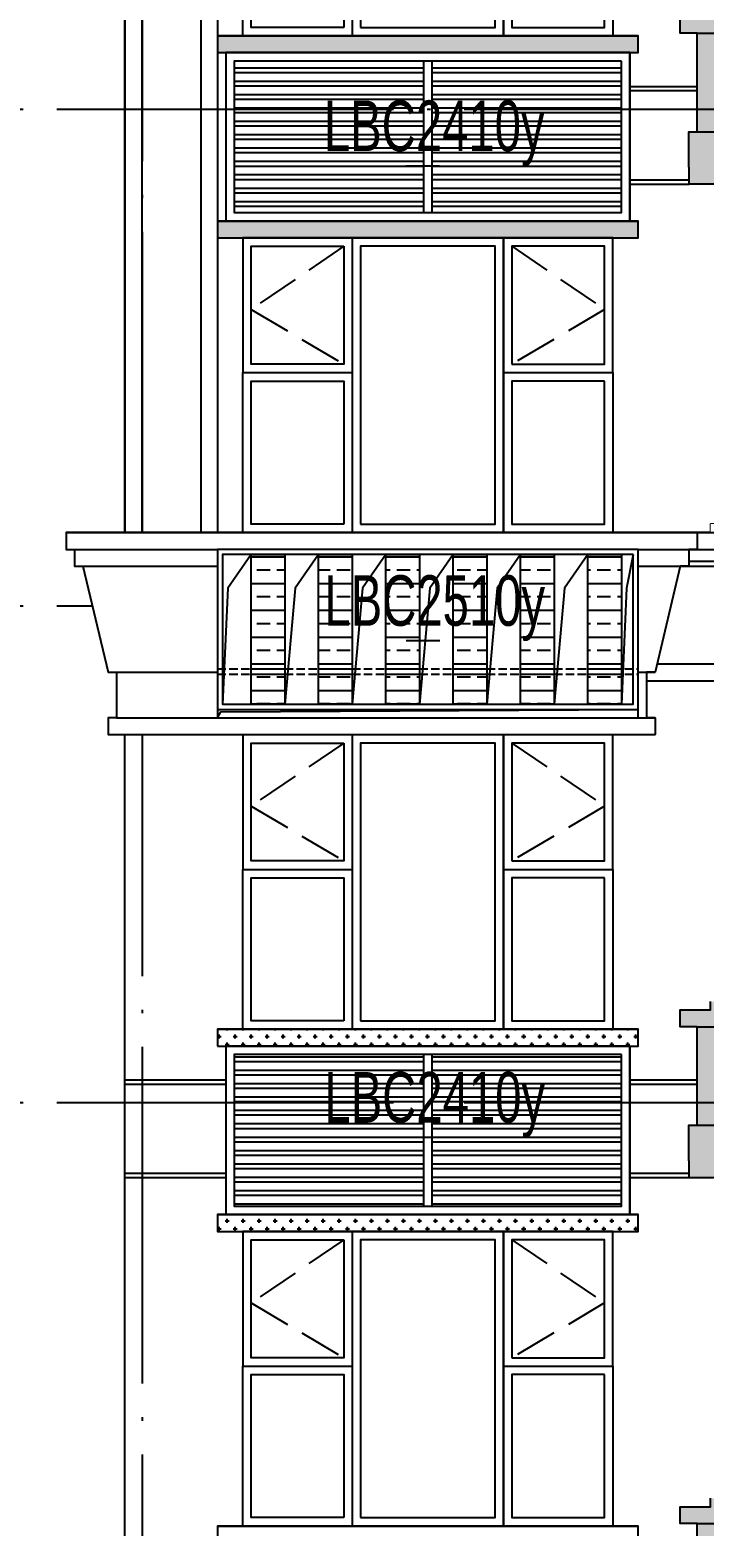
# Model space of a CAD drawing. Extents: x -12446 to 284554, y -295110 to 165007.
# Drawn here: x 57734 to 61740, y -216619 to -207734 of the extents above; entities that cross this region are included whole.
import ezdxf
from ezdxf.enums import TextEntityAlignment as Align

# ---------------------------------------------------------------- set-up
doc = ezdxf.new("R2010")
doc.units = 0
doc.header["$LTSCALE"] = 1000
for name, pattern in [('AX-14-E$0$AX-85-M02$0$DASH', [0.35, 0.25, -0.1]), ('AX-14-E$0$DASH', [0.35, 0.25, -0.1]), ('AX-14-E$0$DOTE', [2.42, 2, -0.2, 0.02, -0.2])]:
    doc.linetypes.add(name, pattern=pattern)
doc.layers.get('0').update_dxf_attribs({"linetype": 'CONTINUOUS'})
doc.layers.get('Defpoints').update_dxf_attribs({"linetype": 'CONTINUOUS'})
for name, color, linetype in [('A-Anno-Note', 241, 'CONTINUOUS'), ('AX-14-comp-tc$0$AX-T-LMCZ-Z$0$AX-13-E01-E03$0$A-Detl-Patt', 8, 'CONTINUOUS'), ('AX-14-comp-tc$0$灰褐色真石漆', 15, 'CONTINUOUS'), ('AX-14-E$0$A-Detl-Fine', 152, 'CONTINUOUS'), ('AX-14-E$0$A-Detl-Medm', 40, 'CONTINUOUS'), ('AX-14-E$0$A-Detl-Patt', 8, 'CONTINUOUS'), ('AX-14-E$0$A-Detl-Thin', 131, 'CONTINUOUS'), ('AX-14-E$0$A-Wind-Iden', 11, 'CONTINUOUS')]:
    doc.layers.add(name, color=color, linetype=linetype)
doc.layers.add('AX-14-E$0$A-Grid', color=222, linetype='AX-14-E$0$DOTE', plot=False)
doc.styles.add('AX-14-E$0$_TCH_DIM', font='JZFZ_ENA', dxfattribs={"width": 0.7, "bigfont": 'JZFZ_CNB'})
pattern_1 = [(180, (-113519.7, -241343.63), (-1e-14, -158.75), []), (180, (-113599.07, -241264.26), (-1e-14, -158.75), [79.375, -39.6875])]

# ---------------------------------------------------------------- blocks, each defined once
blk = doc.blocks.new('AX-14-E$0$A$C7DED0338')
at = {"layer": 'AX-14-E$0$A-Detl-Patt'}
h = blk.add_hatch(dxfattribs=at)
h.set_pattern_fill('STEEL', color=256, scale=50, angle=135)
h.set_pattern_definition([(180, (-13688.06, -342499.556), (-7e-15, -79.375), []), (180, (-13716.125, -342527.62), (-7e-15, -79.375), [])])
h.paths.add_polyline_path([(650, 1050), (650, 150), (1775, 150), (1775, 1050)])
h = blk.add_hatch(dxfattribs=at)
h.set_pattern_fill('STEEL', color=256, scale=50, angle=135)
h.set_pattern_definition([(180, (-12613.06, -342499.556), (-7e-15, -79.375), []), (180, (-12641.125, -342527.62), (-7e-15, -79.375), [])])
h.paths.add_polyline_path([(1825, 1050), (1825, 150), (2950, 150), (2950, 1050)])
at = {"layer": 'AX-14-E$0$A-Detl-Fine'}
for points in [[(1300, 2900), (1300, 2200), (750, 2200), (750, 2900), (1300, 2900)], [(1400, 1250), (2200, 1250), (2200, 2900), (1400, 2900), (1400, 1250)]]:
    blk.add_lwpolyline(points, dxfattribs=at)
for points in [[(2300, 2200), (2850, 2200), (2850, 2900), (2300, 2900)], [(1300, 1250), (750, 1250), (750, 2100), (1300, 2100)], [(2850, 2100), (2300, 2100), (2300, 1250), (2850, 1250)], [(600, 100), (3000, 100), (3000, 1100), (600, 1100)], [(2950, 1050), (650, 1050), (650, 150), (2950, 150)], [(1825, 1050), (1775, 1050), (1775, 150), (1825, 150)]]:
    blk.add_lwpolyline(points, close=True, dxfattribs=at)
at = {"layer": 'AX-14-E$0$A-Detl-Patt', "linetype": 'AX-14-E$0$AX-85-M02$0$DASH'}
for points in [[(1300, 2900), (750, 2525), (1300, 2200)], [(2300, 2900), (2850, 2525), (2300, 2200)]]:
    blk.add_lwpolyline(points, dxfattribs=at)
at = {"layer": 'AX-14-E$0$A-Detl-Thin'}
for p, q in [((0, 765), (0, 3715)), ((700, 2950), (2900, 2950)), ((550, 1200), (3050, 1200)), ((3400, 1215), (7300, 1215)), ((550, 1100), (3050, 1100)), ((550, 1100), (600, 1100)), ((600, 1100), (600, 100)), ((3000, 1100), (3000, 100)), ((3400, 630), (7300, 630)), ((3350, 420), (3350, 320)), ((3350, 320), (7300, 320)), ((550, 100), (3050, 100)), ((550, 0), (3050, 0))]:
    blk.add_line(p, q, dxfattribs=at)
for points in [[(1350, 2950), (700, 2950), (700, 2150), (1350, 2150)], [(2250, 2150), (2250, 2950), (1350, 2950)], [(1350, 2950), (1350, 1200)], [(700, 1350), (700, 2150), (1350, 2150)], [(2250, 2150), (2900, 2150), (2900, 1200), (700, 1200), (700, 2150)], [(700, 2150), (1350, 2150)], [(2250, 2150), (2900, 2150)], [(3350, 420), (3350, 630), (3400, 630), (3400, 1215), (3300, 1215), (3300, 1315), (3479.8, 1315), (3479.8, 1365)], [(3000, 100), (550, 100), (550, 0), (3050, 0), (3050, 100), (3000, 100)]]:
    blk.add_lwpolyline(points, dxfattribs=at)
for points in [[(2250, 2150), (2900, 2150), (2900, 2950), (2250, 2950)], [(2250, 2150), (2250, 1200)], [(550, 1100), (3050, 1100), (3050, 1200), (550, 1200)]]:
    blk.add_lwpolyline(points, close=True, dxfattribs=at)
blk = doc.blocks.new('AX-14-E$0$A$C1DD741FE')
at = {"layer": 'AX-14-E$0$A-Detl-Thin', "color": 1}
blk.add_lwpolyline([(11850, 1500), (11470.2, 1500), (11470.2, 1550), (7729.8, 1550), (7729.8, 1500), (7650, 1500), (7650, 1550), (3829.8, 1550), (3829.8, 1500), (0, 1500), (0, 1400), (50, 1400), (50, 1300), (100, 1300), (250, 670), (300, 670), (300, 400), (250, 400), (250, 300), (3500, 300), (3500, 400), (3450, 400), (3450, 620.3), (11649.9, 620.3)], dxfattribs=at)
blk.add_wipeout([(0, 1500), (0, 1400), (50, 1400), (50, 1300), (100, 1300), (250, 670), (300, 670), (300, 400), (250, 400), (250, 300), (3500, 300), (3500, 400), (3450, 400), (3450, 620.3), (11649.9, 620.3), (11649.9, 720), (11597.4, 720), (11625.1, 931), (11640, 969.8), (11640, 1009.6), (11710.9, 1009.6), (11780, 1300), (11780, 1330), (11800, 1330), (11800, 1400), (11850, 1400), (11850, 1500), (11470.2, 1500), (11470.2, 1550), (7729.8, 1550), (7729.8, 1500), (7650, 1500), (7650, 1550), (3829.8, 1550), (3829.8, 1500)]).dxf.layer = 'AX-14-E$0$A-Detl-Medm'
at = {"layer": 'AX-14-E$0$A-Detl-Medm'}
for p, q in [((0, 1500), (3750, 1500)), ((3750, 1500), (11850, 1500)), ((50, 1400), (3500, 1400)), ((3500, 1400), (11800, 1400)), ((100, 1300), (3520, 1300)), ((3520, 1300), (11780, 1300)), ((3700, 1330), (11780, 1330)), ((3512, 720.3), (7550, 720.3)), ((300, 670), (3500, 670)), ((3450, 620.3), (7350, 620.3)), ((300, 400), (3500, 400)), ((250, 300), (3500, 300))]:
    blk.add_line(p, q, dxfattribs=at)
for points in [[(0, 1500), (0, 1400), (50, 1400), (50, 1300), (100, 1300), (250, 670), (300, 670), (300, 400), (250, 400), (250, 300)], [(3750, 1500), (3750, 1400), (3700, 1400), (3700, 1300), (3650, 1300), (3500, 670), (3450, 670), (3450, 400), (3500, 400), (3500, 300)]]:
    blk.add_lwpolyline(points, dxfattribs=at)
blk.add_wipeout([(3400, 1400), (900, 1400), (900, 400), (3400, 400)]).dxf.layer = 'AX-14-E$0$A-Detl-Thin'
at = {"layer": 'AX-14-E$0$A-Detl-Fine'}
h = blk.add_hatch(dxfattribs=at)
h.set_pattern_fill('ANSI33', color=13, scale=50, angle=135, style=0)
h.set_pattern_definition(pattern_1)
h.paths.add_polyline_path([(1100, 1370), (1300, 1370), (1300, 480), (1100, 480)])
h = blk.add_hatch(dxfattribs=at)
h.set_pattern_fill('ANSI33', color=13, scale=50, angle=135, style=0)
h.set_pattern_definition(pattern_1)
h.paths.add_polyline_path([(1500, 1370), (1700, 1370), (1700, 480), (1500, 480)])
h = blk.add_hatch(dxfattribs=at)
h.set_pattern_fill('ANSI33', color=13, scale=50, angle=135, style=0)
h.set_pattern_definition(pattern_1)
h.paths.add_polyline_path([(1900, 1370), (2100, 1370), (2100, 480), (1900, 480)])
h = blk.add_hatch(dxfattribs=at)
h.set_pattern_fill('ANSI33', color=13, scale=50, angle=135, style=0)
h.set_pattern_definition(pattern_1)
h.paths.add_polyline_path([(2300, 1370), (2500, 1370), (2500, 480), (2300, 480)])
h = blk.add_hatch(dxfattribs=at)
h.set_pattern_fill('ANSI33', color=13, scale=50, angle=135, style=0)
h.set_pattern_definition(pattern_1)
h.paths.add_polyline_path([(2700, 1370), (2900, 1370), (2900, 480), (2700, 480)])
h = blk.add_hatch(dxfattribs=at)
h.set_pattern_fill('ANSI33', color=13, scale=50, angle=135, style=0)
h.set_pattern_definition(pattern_1)
h.paths.add_polyline_path([(3100, 1370), (3300, 1370), (3300, 480), (3100, 480)])
for points in [[(1100, 1370), (961.5, 1169.5), (930, 480)], [(1500, 1370), (1361.5, 1169.5), (1300, 480)], [(1900, 1370), (1761.5, 1169.5), (1700, 480)], [(2300, 1370), (2161.5, 1169.5), (2100, 480)], [(2700, 1370), (2561.5, 1169.5), (2500, 480)], [(3100, 1370), (2961.5, 1169.5), (2900, 480)], [(3370, 1370), (3330.8, 1169.5), (3300, 480)], [(900, 400), (920.2, 435.1), (3400, 450)]]:
    blk.add_lwpolyline(points, dxfattribs=at)
for points in [[(1100, 1370), (1300, 1370), (1300, 480), (1100, 480)], [(1500, 1370), (1700, 1370), (1700, 480), (1500, 480)], [(1900, 1370), (2100, 1370), (2100, 480), (1900, 480)], [(2300, 1370), (2500, 1370), (2500, 480), (2300, 480)], [(2700, 1370), (2900, 1370), (2900, 480), (2700, 480)], [(3100, 1370), (3300, 1370), (3300, 480), (3100, 480)]]:
    blk.add_lwpolyline(points, close=True, dxfattribs=at)
at = {"layer": 'AX-14-E$0$A-Detl-Patt', "linetype": 'AX-14-E$0$DASH', "ltscale": 0.2}
for p, q in [((900, 690), (1100, 690)), ((900, 660), (1100, 660)), ((1300, 690), (1500, 690)), ((1300, 660), (1500, 660)), ((1700, 690), (1900, 690)), ((1700, 660), (1900, 660)), ((2100, 690), (2300, 690)), ((2100, 660), (2300, 660)), ((2500, 690), (2700, 690)), ((2500, 660), (2700, 660)), ((2900, 690), (3400, 690)), ((2900, 660), (3400, 660))]:
    blk.add_line(p, q, dxfattribs=at)
at = {"layer": 'AX-14-E$0$A-Detl-Patt', "ltscale": 0.2}
for p, q in [((1100, 690), (1300, 690)), ((1100, 660), (1300, 660)), ((1500, 690), (1700, 690)), ((1500, 660), (1700, 660)), ((1900, 690), (2100, 690)), ((1900, 660), (2100, 660)), ((2300, 690), (2500, 690)), ((2300, 660), (2500, 660)), ((2700, 690), (2900, 690)), ((2700, 660), (2900, 660)), ((3100, 690), (3300, 690)), ((3100, 660), (3300, 660)), ((900, 450), (3400, 450)), ((900, 400), (3400, 400))]:
    blk.add_line(p, q, dxfattribs=at)
for points in [[(3400, 1400), (900, 1400), (900, 400), (3400, 400)], [(3370, 1370), (930, 1370), (930, 480), (3370, 480)]]:
    blk.add_lwpolyline(points, close=True, dxfattribs=at)
blk = doc.blocks.new('AX-14-E$0$awrhhrejreyhre')
at = {"layer": 'AX-14-E$0$A-Detl-Patt'}
for p, q in [((147161.3, 200403.8), (147561.3, 200403.8)), ((147161.3, 200378.8), (147561.3, 200378.8)), ((147161.3, 199848.8), (147511.3, 199848.8)), ((147161.3, 199823.8), (147511.3, 199823.8)), ((144161.3, 194503.8), (144761.3, 194503.8)), ((147161.3, 194503.8), (147561.3, 194503.8)), ((147161.3, 194503.8), (147561.3, 194503.8)), ((144161.3, 194478.8), (144761.3, 194478.8)), ((147161.3, 194478.8), (147561.3, 194478.8)), ((147161.3, 194478.8), (147561.3, 194478.8)), ((144161.3, 193948.8), (144761.3, 193948.8)), ((144161.3, 193923.8), (144761.3, 193923.8)), ((147161.3, 193948.8), (147511.3, 193948.8)), ((147161.3, 193948.8), (147511.3, 193948.8)), ((147161.3, 193948.8), (147511.3, 193948.8)), ((147161.3, 193923.8), (147511.3, 193923.8)), ((147161.3, 193923.8), (147511.3, 193923.8)), ((147161.3, 193923.8), (147511.3, 193923.8))]:
    blk.add_line(p, q, dxfattribs=at)
blk = doc.blocks.new('AX-14-E$0$sreherhehrheg')
at = {"layer": 'AX-14-E$0$A-Detl-Fine'}
for points in [[(145461.3, 245802.7), (145461.3, 245102.7), (144911.3, 245102.7), (144911.3, 245802.7), (145461.3, 245802.7)], [(145561.3, 244152.7), (146361.3, 244152.7), (146361.3, 245802.7), (145561.3, 245802.7), (145561.3, 244152.7)]]:
    blk.add_lwpolyline(points, dxfattribs=at)
for points in [[(146461.3, 245102.7), (147011.3, 245102.7), (147011.3, 245802.7), (146461.3, 245802.7)], [(145461.3, 244152.7), (144911.3, 244152.7), (144911.3, 245002.7), (145461.3, 245002.7)], [(147011.3, 245002.7), (146461.3, 245002.7), (146461.3, 244152.7), (147011.3, 244152.7)]]:
    blk.add_lwpolyline(points, close=True, dxfattribs=at)
at = {"layer": 'AX-14-E$0$A-Detl-Patt', "linetype": 'AX-14-E$0$AX-85-M02$0$DASH'}
for points in [[(145461.3, 245802.7), (144911.3, 245427.7), (145461.3, 245102.7)], [(146461.3, 245802.7), (147011.3, 245427.7), (146461.3, 245102.7)]]:
    blk.add_lwpolyline(points, dxfattribs=at)
at = {"layer": 'AX-14-E$0$A-Detl-Thin'}
for p, q in [((144161.3, 243667.7), (144161.3, 246617.7)), ((144861.3, 245852.7), (147061.3, 245852.7))]:
    blk.add_line(p, q, dxfattribs=at)
for points in [[(145511.3, 245852.7), (144861.3, 245852.7), (144861.3, 245052.7), (145511.3, 245052.7)], [(146411.3, 245052.7), (146411.3, 245852.7), (145511.3, 245852.7)], [(145511.3, 245852.7), (145511.3, 244102.7)], [(144861.3, 244252.7), (144861.3, 245052.7), (145511.3, 245052.7)], [(146411.3, 245052.7), (147061.3, 245052.7), (147061.3, 244102.7), (144861.3, 244102.7), (144861.3, 245052.7)], [(144861.3, 245052.7), (145511.3, 245052.7)], [(146411.3, 245052.7), (147061.3, 245052.7)]]:
    blk.add_lwpolyline(points, dxfattribs=at)
for points in [[(146411.3, 245052.7), (147061.3, 245052.7), (147061.3, 245852.7), (146411.3, 245852.7)], [(146411.3, 245052.7), (146411.3, 244102.7)]]:
    blk.add_lwpolyline(points, close=True, dxfattribs=at)
blk = doc.blocks.new('AX-14-comp-tc')
at = {"layer": 'AX-14-comp-tc$0$AX-T-LMCZ-Z$0$AX-13-E01-E03$0$A-Detl-Patt'}
h = blk.add_hatch(dxfattribs=at)
h.set_pattern_fill('CROSS', color=256, scale=30)
h.set_pattern_definition([(0, (-86013.83, -435545.72), (47.625, 47.625), [23.8125, -71.4375]), (90, (-86001.926, -435557.63), (-47.625, 47.625), [23.8125, -71.4375])])
h.paths.add_polyline_path([(61197.5, -212441.5), (58697.7, -212441.9), (58697.7, -212341.9), (61197.5, -212341.5)])
h.paths.add_polyline_path([(61197.5, -214191.9), (58697.5, -214191.9), (58697.5, -214291.9), (61197.5, -214291.9)])
h.paths.add_polyline_path([(58697.5, -215291.9), (61197.5, -215291.9), (61197.5, -215391.9), (58697.5, -215391.9)])
h.paths.add_polyline_path([(58697.5, -217141.9), (61197.5, -217141.9), (61197.5, -217141.9), (58697.5, -217141.9)])
h.paths.add_polyline_path([(58697.5, -218241.9), (61197.5, -218241.9), (61197.5, -218241.9), (58697.5, -218241.9)])
h = blk.add_hatch(dxfattribs=at)
h.set_pattern_fill('CROSS', color=256, scale=30)
h.set_pattern_definition([(0, (-116413.83, -432595.72), (47.625, 47.625), [23.8125, -71.4375]), (90, (-116401.926, -432607.63), (-47.625, 47.625), [23.8125, -71.4375])])
h.paths.add_polyline_path([(61197.5, -220091.9), (58697.5, -220091.9), (58697.5, -220191.9), (61197.5, -220191.9)])
h.paths.add_polyline_path([(61197.5, -221191.9), (58697.5, -221191.9), (58697.5, -221291.9), (61197.5, -221291.9)])
at = {"layer": 'AX-14-comp-tc$0$灰褐色真石漆'}
h = blk.add_hatch(dxfattribs=at)
h.set_pattern_fill('离散材料', color=256, scale=50)
h.set_pattern_definition([(0, (-85797.83, -435401.72), (132, 228), [12, -201, 9, -87, 18, -213]), (10, (-85854.83, -435278.72), (80.67614, 285.34428), [21, -51, 27, -159, 15, -198]), (20, (-85884.83, -435374.72), (133.47095, 220.97625), [24, -165, 21, -123, 15, -96]), (30, (-85797.83, -435392.72), (-21.96926, 254.05187), [15, -99, 12, -147, 9, -195]), (40, (-85881.83, -435326.72), (33.83592, 216.370355), [12, -132, 9, -84, 24, -153]), (50, (-85836.83, -435434.72), (-80.24786, 235.7335), [6, -111, 15, -183, 18, -93]), (60, (-85827.83, -435413.72), (-99.47303, 223.70766), [15, -123, 6, -144, 12, -111]), (70, (-85860.83, -435449.72), (-109.89227, 215.58685), [9, -57, 18, -96, 12, -132]), (80, (-85845.83, -435272.72), (-208.56534, 164.71945), [21, -132, 9, -156, 18, -147]), (90, (-85827.83, -435401.72), (-264, 111), [18, -93, 12, -183, 6, -186]), (100, (-85875.83, -435308.72), (-247.97146, 145.1453), [21, -117, 18, -96, 21, -219]), (110, (-85896.83, -435479.72), (-240.44034, 81.69114), [24, -78, 12, -159, 18, -174]), (120, (-85977.83, -435443.72), (-286.64994, 28.49227), [15, -201, 18, -93, 21, -123]), (130, (-85911.83, -435509.72), (-279.10777, 71.26608), [9, -66, 12, -129, 24, -168]), (140, (-86001.83, -435269.72), (-220.59685, -34.20569), [18, -108, 21, -93, 12, -126]), (150, (-85752.83, -435527.72), (-204.82497, -120.76726), [12, -84, 24, -186, 21, -171]), (160, (-85950.83, -435359.72), (-237.90107, -162.42869), [18, -126, 15, -114, 12, -183]), (170, (-85932.83, -435431.72), (-215.64405, -169.12317), [27, -99, 18, -135, 24, -132])])
h.paths.add_polyline_path([(62247.5, -214171.9), (64747.5, -214171.9), (64747.5, -214971.9), (62247.5, -214971.9)], flags=16)
h.paths.add_polyline_path([(61627.3, -214026.9), (61627.3, -214076.9), (61447.5, -214076.9), (61447.5, -214176.9), (61547.5, -214176.9), (61547.5, -214761.9), (61497.5, -214761.9), (61497.5, -215071.9), (65397.5, -215071.9), (65397.5, -214761.9), (65447.5, -214761.9), (65447.5, -214176.9), (65347.5, -214176.9), (65347.5, -214076.9), (65447.5, -214076.9), (65447.1, -214026.9)])
h = blk.add_hatch(dxfattribs=at)
h.set_pattern_fill('离散材料', color=256, scale=50)
h.set_pattern_definition([(0, (-85797.83, -441301.72), (132, 228), [12, -201, 9, -87, 18, -213]), (10, (-85854.83, -441178.72), (80.67614, 285.34428), [21, -51, 27, -159, 15, -198]), (20, (-85884.83, -441274.72), (133.47095, 220.97625), [24, -165, 21, -123, 15, -96]), (30, (-85797.83, -441292.72), (-21.96926, 254.05187), [15, -99, 12, -147, 9, -195]), (40, (-85881.83, -441226.72), (33.83592, 216.370355), [12, -132, 9, -84, 24, -153]), (50, (-85836.83, -441334.72), (-80.24786, 235.7335), [6, -111, 15, -183, 18, -93]), (60, (-85827.83, -441313.72), (-99.47303, 223.70766), [15, -123, 6, -144, 12, -111]), (70, (-85860.83, -441349.72), (-109.89227, 215.58685), [9, -57, 18, -96, 12, -132]), (80, (-85845.83, -441172.72), (-208.56534, 164.71945), [21, -132, 9, -156, 18, -147]), (90, (-85827.83, -441301.72), (-264, 111), [18, -93, 12, -183, 6, -186]), (100, (-85875.83, -441208.72), (-247.97146, 145.1453), [21, -117, 18, -96, 21, -219]), (110, (-85896.83, -441379.72), (-240.44034, 81.69114), [24, -78, 12, -159, 18, -174]), (120, (-85977.83, -441343.72), (-286.64994, 28.49227), [15, -201, 18, -93, 21, -123]), (130, (-85911.83, -441409.72), (-279.10777, 71.26608), [9, -66, 12, -129, 24, -168]), (140, (-86001.83, -441169.72), (-220.59685, -34.20569), [18, -108, 21, -93, 12, -126]), (150, (-85752.83, -441427.72), (-204.82497, -120.76726), [12, -84, 24, -186, 21, -171]), (160, (-85950.83, -441259.72), (-237.90107, -162.42869), [18, -126, 15, -114, 12, -183]), (170, (-85932.83, -441331.72), (-215.64405, -169.12317), [27, -99, 18, -135, 24, -132])])
h.paths.add_polyline_path([(62247.5, -220071.9), (64747.5, -220071.9), (64747.5, -220871.9), (62247.5, -220871.9)], flags=16)
h.paths.add_polyline_path([(61627.3, -219926.9), (61627.3, -219976.9), (61447.5, -219976.9), (61447.5, -220076.9), (61547.5, -220076.9), (61547.5, -220661.9), (61497.5, -220661.9), (61497.5, -220971.9), (65397.5, -220971.9), (65397.5, -220661.9), (65447.5, -220661.9), (65447.5, -220076.9), (65347.5, -220076.9), (65347.5, -219976.9), (65447.5, -219976.9), (65447.1, -219926.9)])
h = blk.add_hatch(dxfattribs=at)
h.set_pattern_fill('离散材料', color=256, scale=50)
h.set_pattern_definition([(0, (-85797.83, -444251.72), (132, 228), [12, -201, 9, -87, 18, -213]), (10, (-85854.83, -444128.72), (80.67614, 285.34428), [21, -51, 27, -159, 15, -198]), (20, (-85884.83, -444224.72), (133.47095, 220.97625), [24, -165, 21, -123, 15, -96]), (30, (-85797.83, -444242.72), (-21.96926, 254.05187), [15, -99, 12, -147, 9, -195]), (40, (-85881.83, -444176.72), (33.83592, 216.370355), [12, -132, 9, -84, 24, -153]), (50, (-85836.83, -444284.72), (-80.24786, 235.7335), [6, -111, 15, -183, 18, -93]), (60, (-85827.83, -444263.72), (-99.47303, 223.70766), [15, -123, 6, -144, 12, -111]), (70, (-85860.83, -444299.72), (-109.89227, 215.58685), [9, -57, 18, -96, 12, -132]), (80, (-85845.83, -444122.72), (-208.56534, 164.71945), [21, -132, 9, -156, 18, -147]), (90, (-85827.83, -444251.72), (-264, 111), [18, -93, 12, -183, 6, -186]), (100, (-85875.83, -444158.72), (-247.97146, 145.1453), [21, -117, 18, -96, 21, -219]), (110, (-85896.83, -444329.72), (-240.44034, 81.69114), [24, -78, 12, -159, 18, -174]), (120, (-85977.83, -444293.72), (-286.64994, 28.49227), [15, -201, 18, -93, 21, -123]), (130, (-85911.83, -444359.72), (-279.10777, 71.26608), [9, -66, 12, -129, 24, -168]), (140, (-86001.83, -444119.72), (-220.59685, -34.20569), [18, -108, 21, -93, 12, -126]), (150, (-85752.83, -444377.72), (-204.82497, -120.76726), [12, -84, 24, -186, 21, -171]), (160, (-85950.83, -444209.72), (-237.90107, -162.42869), [18, -126, 15, -114, 12, -183]), (170, (-85932.83, -444281.72), (-215.64405, -169.12317), [27, -99, 18, -135, 24, -132])])
h.paths.add_polyline_path([(62247.5, -223021.9), (64747.5, -223021.9), (64747.5, -223821.9), (62247.5, -223821.9)], flags=16)
h.paths.add_polyline_path([(61627.3, -222876.9), (61627.3, -222926.9), (61447.5, -222926.9), (61447.5, -223026.9), (61547.5, -223026.9), (61547.5, -223611.9), (61497.5, -223611.9), (61497.5, -223921.9), (65397.5, -223921.9), (65397.5, -223611.9), (65447.5, -223611.9), (65447.5, -223026.9), (65347.5, -223026.9), (65347.5, -222926.9), (65447.5, -222926.9), (65447.1, -222876.9)])
blk = doc.blocks.new('AX-14-E$0$JB-WIDR-TAG')
at = {"layer": 'Defpoints'}
blk.add_line((-1.694, -2.375), (0.306, -2.375), dxfattribs=at)
at = {"style": 'AX-14-E$0$_TCH_DIM', "width": 0.7}
blk.add_attdef('WD_TAG', text='', height=3, dxfattribs=at).set_placement((0, 0), align=Align.MIDDLE_CENTER)
blk = doc.blocks.new('AX-14-E$0$wegwgewhrejsr')
at = {"layer": 'AX-14-E$0$A-Wind-Iden', "xscale": 100, "yscale": 100, "zscale": 100, "rotation": 3.415094585006376e-08}
for p, values in [((145996.2, 200169.7), {'WD_TAG': 'LBC2410y'}), ((145999.2, 197350.3), {'WD_TAG': 'LBC2510y'}), ((145999.2, 194400.3), {'WD_TAG': 'LBC2410y'})]:
    blk.add_blockref('AX-14-E$0$JB-WIDR-TAG', p, dxfattribs=at).add_auto_attribs(values)
blk = doc.blocks.new('AX-14-E')
at = {"layer": 'AX-14-E$0$A-Grid'}
for p, q in [((58401.6, -199253.6), (58401.6, -263482.7)), ((55473.5, -208204.4), (94520.7, -208204.4)), ((55473.5, -211154.4), (94520.7, -211154.4)), ((55473.5, -214104.4), (94520.7, -214104.4))]:
    blk.add_line(p, q, dxfattribs=at)
at = {"layer": 'AX-14-E$0$A-Detl-Thin'}
for p in [(58298.5, -208969.4), (58298.5, -214869.4)]:
    blk.add_blockref('AX-14-E$0$A$C7DED0338', p, dxfattribs=at)
blk.add_blockref('AX-14-E$0$A$C1DD741FE', (57948.5, -212219.4), dxfattribs=at)
for p, q in [((58848.7, -204154), (58848.7, -210719.4)), ((58298.5, -205254), (58298.5, -210719.4)), ((58398.5, -205254), (58398.5, -210719.4)), ((58748.7, -205254), (58748.7, -210719.4))]:
    blk.add_line(p, q, dxfattribs=at)
at = {"layer": 'AX-14-E$0$A-Detl-Thin', "color": 6}
blk.add_blockref('AX-14-E$0$awrhhrejreyhre', (-85859.7, -408473.3), dxfattribs=at)
at = {"layer": 'AX-14-E$0$A-Detl-Thin', "color": 1}
blk.add_blockref('AX-14-E$0$sreherhehrheg', (-85862.8, -454822.1), dxfattribs=at)
at = {"layer": 'AX-14-E$0$A-Detl-Thin'}
blk.add_blockref('AX-14-E$0$A$C1DD741FE', (57948.5, -212219.4), dxfattribs=at)
blk.add_blockref('AX-14-E$0$wegwgewhrejsr', (-85859.7, -408473.3), dxfattribs=at)
blk.add_blockref('AX-14-E$0$A$C7DED0338', (58298.5, -217819.4), dxfattribs=at)
blk.add_blockref('AX-14-comp-tc', (152.8, 6422.5), dxfattribs=at)

msp = doc.modelspace()

# ---------------------------------------------------------------- block references
at = {"layer": 'A-Anno-Note'}
msp.add_blockref('AX-14-E', (0, 0), dxfattribs=at)

doc.saveas('drawing.dxf')
